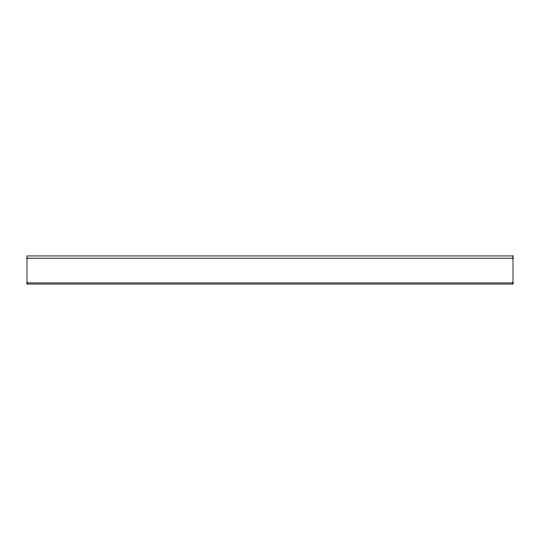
<?xml version="1.0" encoding="UTF-8"?>
<svg xmlns="http://www.w3.org/2000/svg" width="540" height="540" viewBox="0 0 540 540"><rect width="100%" height="100%" fill="white"/><g stroke="black" fill="none" stroke-linecap="round" stroke-linejoin="round"><path stroke-width="0.81" d="M27 258.215L513 258.215M27 282.926L513 282.926M513 255.94L27 255.94L27 284.06L513 284.06L513 255.94"/></g></svg>
